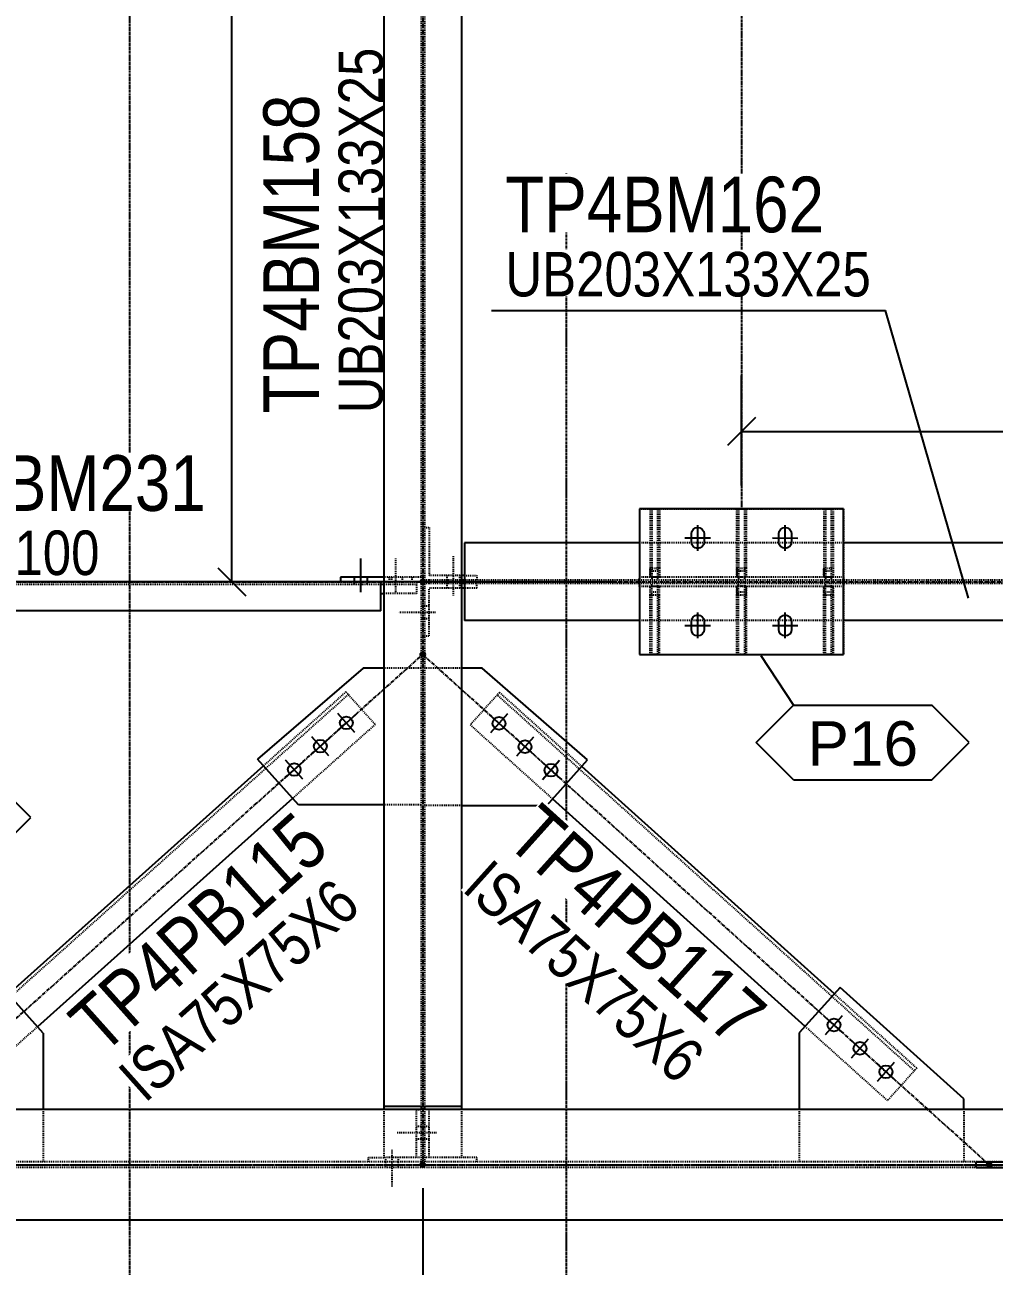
# Model space of a CAD drawing. Header units: millimetres. Extents: x 2102 to 21371, y 12217 to 26594.
# Drawn here: x 13452 to 15116, y 14147 to 16276 of the extents above; entities that cross this region are included whole.
import ezdxf

# ---------------------------------------------------------------- set-up
doc = ezdxf.new("R2010")
doc.units = ezdxf.units.MM
for name, pattern in [('CENTER', [12.7, 7.9375, -1.5875, 1.5875, -1.5875]), ('DXK_LINE_DOT2', [3.9198, 1.9599, -1.9599]), ('DXK_LINE_DOT3', [5.9187, 2.979, -0.9799, 0.9799, -0.9799]), ('DXK_LINE_DOT5', [7.8785, 2.979, -0.9799, 0.9799, -0.9799, 0.9799, -0.9799])]:
    doc.linetypes.add(name, pattern=pattern)
for name, color, linetype in [('1', 7, 'Continuous'), ('2', 7, 'Continuous'), ('4', 7, 'Continuous'), ('6', 7, 'Continuous'), ('7', 7, 'Continuous'), ('8', 7, 'Continuous')]:
    doc.layers.add(name, color=color, linetype=linetype)
doc.styles.add('Arial', font='arial.ttf', dxfattribs={"height": 0.2})
doc.styles.add('Arial Narrow', font='ARIALN.TTF', dxfattribs={"height": 0.2})

# ---------------------------------------------------------------- blocks, each defined once
blk = doc.blocks.new('GridLine-116860372-116905 - 114867')
at = {"layer": '2', "color": 7, "linetype": 'DXK_LINE_DOT5'}
blk.add_line((2535.4, 12570.8), (24512.1, 12570.8), dxfattribs=at)
blk = doc.blocks.new('GridLine-116860372-154898 - 114867')
at = {"layer": '2', "color": 7, "linetype": 'DXK_LINE_DOT5'}
blk.add_line((16763.1, 10927.9), (16763.1, 14695.8), dxfattribs=at)
blk = doc.blocks.new('Part-116860372-115070 - 114867')
at = {"layer": '4', "linetype": 'Continuous'}
for points in [[(16454.3, 13659.6, -1), (16454.3, 13669.6, -1)], [(15231.8, 12565.8, -1), (15231.8, 12575.8, -1)]]:
    blk.add_hatch(color=4, dxfattribs=at).paths.add_polyline_path(points)
at = {"layer": '1', "color": 6, "linetype": 'DXK_LINE_DOT2'}
for p, q in [((16294.8, 13578.9), (15393.6, 12772.6)), ((16289.8, 13584.5), (16112.8, 13426.1)), ((16289.8, 13584.5), (16352.3, 13514.6)), ((16352.3, 13514.6), (16175.3, 13356.3)), ((15388.6, 12778.2), (15565.6, 12936.6)), ((15628.1, 12866.7), (15451.1, 12708.3)), ((15451.1, 12708.3), (15388.6, 12778.2))]:
    blk.add_line(p, q, dxfattribs=at)
at = {"layer": '2', "color": 2, "linetype": 'Continuous'}
for p, q in [((16112.8, 13426.1), (15565.6, 12936.6)), ((16175.3, 13356.3), (15628.1, 12866.7))]:
    blk.add_line(p, q, dxfattribs=at)
at = {"layer": '4', "color": 4, "linetype": 'CENTER'}
blk.add_line((15231.8, 12570.8), (16454.3, 13664.6), dxfattribs=at)
at = {"layer": '4', "color": 4, "linetype": 'Continuous'}
for centre in [(16454.3, 13664.6), (15231.8, 12570.8)]:
    blk.add_circle(centre, 5, dxfattribs=at)
blk = doc.blocks.new('Part-116860372-114923 - 114867')
at = {"layer": '1', "color": 6, "linetype": 'DXK_LINE_DOT2'}
for p, q in [((19818.1, 12576.7), (9958.1, 12576.7)), ((19818.1, 12565), (9958.1, 12565))]:
    blk.add_line(p, q, dxfattribs=at)
at = {"layer": '2', "color": 2, "linetype": 'Continuous'}
for p, q in [((18219.3, 12689.6), (14994.3, 12689.6)), ((18219.3, 12452.1), (14994.3, 12452.1))]:
    blk.add_line(p, q, dxfattribs=at)
at = {"layer": '4', "color": 4, "linetype": 'CENTER'}
blk.add_line((9575.6, 12570.8), (20200.6, 12570.8), dxfattribs=at)
blk = doc.blocks.new('Part-116860372-116394 - 114867')
at = {"layer": '1', "color": 6, "linetype": 'DXK_LINE_DOT2'}
for p, q in [((16941.9, 13977.1), (16941.9, 13849.6)), ((16942, 13977.1), (16942, 13849.6)), ((16942, 13977.1), (16961.9, 13977.1)), ((16961.9, 13977.1), (16962, 13977.1)), ((16961.9, 13849.6), (16961.9, 13977.1)), ((16962, 13977.1), (16962, 13849.6)), ((16941.9, 13849.6), (16941.9, 13830.8)), ((16941.9, 13849.6), (16942, 13849.6)), ((16942, 13830.8), (16942, 13849.6)), ((16942, 13849.6), (16962, 13849.6)), ((16961.9, 13849.6), (16961.9, 13830.8)), ((16962, 13849.6), (16962, 13830.8)), ((16941.9, 13830.8), (16942, 13830.8)), ((16962, 13830.8), (16941.9, 13830.8))]:
    blk.add_line(p, q, dxfattribs=at)
at = {"layer": '2', "color": 2, "linetype": 'Continuous'}
for p, q in [((16942, 13977.1), (16941.9, 13977.1)), ((16941.9, 13977.1), (16941.9, 13977.1)), ((16941.9, 13977.1), (16942, 13977.1)), ((16942, 13977.1), (16942, 13977.1)), ((16942, 13977.1), (16962, 13977.1)), ((16962, 13977.1), (16962, 13977.1))]:
    blk.add_line(p, q, dxfattribs=at)
blk = doc.blocks.new('Part-116860372-115018 - 114867')
at = {"layer": '4', "linetype": 'Continuous'}
for points in [[(16454.3, 15315.8, -1), (16454.3, 15325.8, -1)], [(16454.3, 12565.8, -1), (16454.3, 12575.8, -1)]]:
    blk.add_hatch(color=4, dxfattribs=at).paths.add_polyline_path(points)
at = {"layer": '1', "color": 6, "linetype": 'DXK_LINE_DOT2'}
for p, q in [((16371.1, 15303.4), (16371.1, 15177.7)), ((16537.6, 15303.4), (16371.1, 15303.4)), ((16450.8, 15303.4), (16450.8, 15177.7)), ((16457.9, 15303.4), (16457.9, 15177.7)), ((16537.6, 15303.4), (16537.6, 15177.7)), ((16450.8, 15171.5), (16450.8, 12695.8)), ((16457.9, 15171.5), (16457.9, 12695.8)), ((16371.1, 12689.6), (16371.1, 12586.7)), ((16450.8, 12689.6), (16450.8, 12586.7)), ((16457.9, 12689.6), (16457.9, 12586.7)), ((16537.6, 12689.6), (16537.6, 12586.7)), ((16537.6, 12586.7), (16371.1, 12586.7))]:
    blk.add_line(p, q, dxfattribs=at)
at = {"layer": '2', "color": 2, "linetype": 'Continuous'}
for p, q in [((16371.1, 15177.7), (16371.1, 12689.6)), ((16537.6, 15171.5), (16371.1, 15171.5)), ((16450.8, 15177.7), (16450.8, 15171.5)), ((16457.9, 15177.7), (16457.9, 15171.5)), ((16537.6, 15177.7), (16537.6, 12689.6)), ((16537.6, 12695.8), (16371.1, 12695.8)), ((16450.8, 12695.8), (16450.8, 12689.6)), ((16457.9, 12695.8), (16457.9, 12689.6))]:
    blk.add_line(p, q, dxfattribs=at)
at = {"layer": '4', "color": 4, "linetype": 'CENTER'}
blk.add_line((16454.3, 15320.8), (16454.3, 12570.8), dxfattribs=at)
at = {"layer": '4', "color": 4, "linetype": 'Continuous'}
for centre in [(16454.3, 15320.8), (16454.3, 12570.8)]:
    blk.add_circle(centre, 5, dxfattribs=at)
blk = doc.blocks.new('Part-116860372-115020 - 114867')
at = {"layer": '4', "linetype": 'Continuous'}
for points in [[(16454.3, 13815.8, -1), (16454.3, 13825.8, -1)], [(17825.6, 13815.8, -1), (17825.6, 13825.8, -1)]]:
    blk.add_hatch(color=4, dxfattribs=at).paths.add_polyline_path(points)
at = {"layer": '1', "color": 6, "linetype": 'DXK_LINE_DOT2'}
for p, q in [((17356.8, 13904.1), (16919.3, 13904.1)), ((16467.9, 13824.4), (16467.9, 13817.3)), ((16537.6, 13824.4), (16467.9, 13824.4)), ((16537.6, 13817.3), (16467.9, 13817.3)), ((17736.1, 13824.4), (16543.8, 13824.4)), ((17736.1, 13817.3), (16543.8, 13817.3)), ((17812, 13824.4), (17742.3, 13824.4)), ((17812, 13817.3), (17742.3, 13817.3)), ((17812, 13824.4), (17812, 13817.3)), ((17356.8, 13737.6), (16919.3, 13737.6))]:
    blk.add_line(p, q, dxfattribs=at)
at = {"layer": '2', "color": 2, "linetype": 'Continuous'}
for p, q in [((16543.8, 13904.1), (16543.8, 13737.6)), ((16919.3, 13904.1), (16543.8, 13904.1)), ((17736.1, 13904.1), (17356.8, 13904.1)), ((17736.1, 13904.1), (17736.1, 13737.6)), ((16543.8, 13824.4), (16537.6, 13824.4)), ((16543.8, 13817.3), (16537.6, 13817.3)), ((17742.3, 13824.4), (17736.1, 13824.4)), ((17742.3, 13817.3), (17736.1, 13817.3)), ((16919.3, 13737.6), (16543.8, 13737.6)), ((17736.1, 13737.6), (17356.8, 13737.6))]:
    blk.add_line(p, q, dxfattribs=at)
at = {"layer": '4', "color": 4, "linetype": 'CENTER'}
blk.add_line((16454.3, 13820.8), (17825.6, 13820.8), dxfattribs=at)
at = {"layer": '4', "color": 4, "linetype": 'Continuous'}
for centre in [(16454.3, 13820.8), (17825.6, 13820.8)]:
    blk.add_circle(centre, 5, dxfattribs=at)
blk = doc.blocks.new('Part-116860372-115023 - 114867')
at = {"layer": '4', "linetype": 'Continuous'}
for points in [[(15075.6, 13815.8, -1), (15075.6, 13825.8, -1)], [(16454.3, 13815.8, -1), (16454.3, 13825.8, -1)]]:
    blk.add_hatch(color=4, dxfattribs=at).paths.add_polyline_path(points)
at = {"layer": '1', "color": 6, "linetype": 'DXK_LINE_DOT2'}
for p, q in [((15165.1, 13820.8), (15089.1, 13820.8)), ((15089.1, 13820.8), (15089.1, 13758.3)), ((15158.8, 13814.6), (15089.1, 13814.6)), ((16364.8, 13814.6), (15165.1, 13814.6)), ((16364.8, 13820.8), (16440.8, 13820.8)), ((16440.8, 13814.6), (16371.1, 13814.6)), ((16440.8, 13820.8), (16440.8, 13795.8)), ((16440.8, 13795.8), (16371.1, 13795.8)), ((15158.8, 13758.3), (15089.1, 13758.3))]:
    blk.add_line(p, q, dxfattribs=at)
at = {"layer": '2', "color": 2, "linetype": 'Continuous'}
for p, q in [((15165.1, 13814.6), (15158.8, 13814.6)), ((16364.8, 13820.8), (15165.1, 13820.8)), ((15165.1, 13820.8), (15165.1, 13758.3)), ((16364.8, 13758.3), (16364.8, 13820.8)), ((16371.1, 13814.6), (16364.8, 13814.6)), ((16364.8, 13795.8), (16371.1, 13795.8)), ((16364.8, 13758.3), (15158.8, 13758.3))]:
    blk.add_line(p, q, dxfattribs=at)
at = {"layer": '4', "color": 4, "linetype": 'CENTER'}
for p, q in [((15075.6, 13820.8), (15089.1, 13820.8)), ((15165.1, 13820.8), (16364.8, 13820.8)), ((16440.8, 13820.8), (16454.3, 13820.8))]:
    blk.add_line(p, q, dxfattribs=at)
at = {"layer": '4', "color": 4, "linetype": 'Continuous'}
for centre in [(15075.6, 13820.8), (16454.3, 13820.8)]:
    blk.add_circle(centre, 5, dxfattribs=at)
blk = doc.blocks.new('Part-116860372-116139 - 114867')
at = {"layer": '1', "color": 6, "linetype": 'DXK_LINE_DOT2'}
for p, q in [((17262.1, 12689.6), (17262.1, 12576.7)), ((17614.9, 12689.6), (17614.9, 12576.7))]:
    blk.add_line(p, q, dxfattribs=at)
at = {"layer": '2', "color": 2, "linetype": 'Continuous'}
for p, q in [((17349.9, 12950.8), (17262.1, 12853.3)), ((17614.9, 12712.2), (17349.9, 12950.8)), ((17262.1, 12853.3), (17262.1, 12689.6)), ((17614.9, 12689.6), (17614.9, 12712.2))]:
    blk.add_line(p, q, dxfattribs=at)
blk = doc.blocks.new('Part-116860372-115071 - 114867')
at = {"layer": '4', "linetype": 'Continuous'}
for points in [[(16454.3, 13659.6, -1), (16454.3, 13669.6, -1)], [(17669.3, 12565.8, -1), (17669.3, 12575.8, -1)]]:
    blk.add_hatch(color=4, dxfattribs=at).paths.add_polyline_path(points)
at = {"layer": '1', "color": 6, "linetype": 'DXK_LINE_DOT2'}
for p, q in [((16619, 13583.6), (16556.3, 13513.9)), ((17508.9, 12772.4), (16614, 13578)), ((16619, 13583.6), (16795.6, 13424.7)), ((16732.8, 13355), (16556.3, 13513.9)), ((17513.9, 12778), (17337.4, 12936.9)), ((17451.2, 12708.3), (17274.7, 12867.2)), ((17513.9, 12778), (17451.2, 12708.3))]:
    blk.add_line(p, q, dxfattribs=at)
at = {"layer": '2', "color": 2, "linetype": 'Continuous'}
for p, q in [((17337.4, 12936.9), (16795.6, 13424.7)), ((17274.7, 12867.2), (16732.8, 13355))]:
    blk.add_line(p, q, dxfattribs=at)
at = {"layer": '4', "color": 4, "linetype": 'CENTER'}
blk.add_line((16454.3, 13664.6), (17669.3, 12570.8), dxfattribs=at)
at = {"layer": '4', "color": 4, "linetype": 'Continuous'}
for centre in [(16454.3, 13664.6), (17669.3, 12570.8)]:
    blk.add_circle(centre, 5, dxfattribs=at)
blk = doc.blocks.new('Part-116860372-115297 - 114867')
at = {"layer": '1', "color": 6, "linetype": 'DXK_LINE_DOT2'}
for p, q in [((16457.9, 13936.9), (16467.9, 13936.9)), ((16467.9, 13936.9), (16467.9, 13834.4)), ((16467.9, 13824.4), (16457.9, 13824.4)), ((16537.6, 13834.4), (16467.9, 13834.4)), ((16543.8, 13824.4), (16537.6, 13824.4)), ((16543.8, 13834.4), (16570.4, 13834.4)), ((16570.4, 13834.4), (16570.4, 13824.4))]:
    blk.add_line(p, q, dxfattribs=at)
at = {"layer": '2', "color": 2, "linetype": 'Continuous'}
blk.add_line((16543.8, 13834.4), (16537.6, 13834.4), dxfattribs=at)
blk = doc.blocks.new('Bolt-116860372-115301 - 114867')
at = {"layer": '1', "color": 1, "linetype": 'DXK_LINE_DOT2'}
for p, q in [((16457.9, 13768.5), (16450.8, 13768.5)), ((16467.9, 13768.5), (16457.9, 13768.5)), ((16481.8, 13754.8), (16403.1, 13754.8)), ((16457.9, 13741), (16450.8, 13741)), ((16467.9, 13741), (16457.9, 13741))]:
    blk.add_line(p, q, dxfattribs=at)
blk = doc.blocks.new('Part-116860372-115231 - 114867')
at = {"layer": '1', "color": 6, "linetype": 'DXK_LINE_DOT2'}
for p, q in [((16467.9, 12689.2), (16457.9, 12689.2)), ((16467.9, 12586.7), (16467.9, 12689.2)), ((16457.9, 12586.7), (16457.9, 12576.7)), ((16570.4, 12586.7), (16537.6, 12586.7)), ((16570.4, 12576.7), (16570.4, 12586.7))]:
    blk.add_line(p, q, dxfattribs=at)
blk = doc.blocks.new('Part-116860372-115230 - 114867')
at = {"layer": '1', "color": 6, "linetype": 'DXK_LINE_DOT2'}
for p, q in [((16440.8, 12586.7), (16440.8, 12689.2)), ((16440.8, 12689.2), (16450.8, 12689.2)), ((16338.3, 12576.7), (16338.3, 12586.7)), ((16338.3, 12586.7), (16371.1, 12586.7)), ((16450.8, 12586.7), (16450.8, 12576.7))]:
    blk.add_line(p, q, dxfattribs=at)
blk = doc.blocks.new('Bolt-116860372-115232 - 114867')
at = {"layer": '1', "color": 1, "linetype": 'DXK_LINE_DOT2'}
for p, q in [((16450.8, 12653), (16440.8, 12653)), ((16457.9, 12653), (16450.8, 12653)), ((16467.9, 12653), (16457.9, 12653)), ((16484.1, 12639.2), (16399.1, 12639.2)), ((16450.8, 12625.5), (16440.8, 12625.5)), ((16457.9, 12625.5), (16450.8, 12625.5)), ((16467.9, 12625.5), (16457.9, 12625.5))]:
    blk.add_line(p, q, dxfattribs=at)
blk = doc.blocks.new('Part-116860372-150037 - 114867')
at = {"layer": '1', "color": 6, "linetype": 'DXK_LINE_DOT2'}
for p, q in [((17318.2, 13664.6), (17318.2, 13817.3)), ((17330.7, 13817.3), (17330.7, 13664.6)), ((17330.7, 13798.5), (17318.2, 13798.5)), ((17318.2, 13664.6), (17330.7, 13664.6))]:
    blk.add_line(p, q, dxfattribs=at)
blk = doc.blocks.new('Bolt-116860372-115285 - 114867')
at = {"layer": '1', "color": 1, "linetype": 'DXK_LINE_DOT2'}
for p, q in [((16388.3, 12603), (16388.3, 12524.2)), ((16374.5, 12586.7), (16374.5, 12576.7)), ((16374.5, 12576.7), (16374.5, 12565)), ((16402, 12586.7), (16402, 12576.7)), ((16402, 12576.7), (16402, 12565))]:
    blk.add_line(p, q, dxfattribs=at)
blk = doc.blocks.new('Part-116860372-115298 - 114867')
at = {"layer": '1', "color": 6, "linetype": 'DXK_LINE_DOT2'}
for p, q in [((16467.9, 13817.3), (16457.9, 13817.3)), ((16543.8, 13817.3), (16537.6, 13817.3)), ((16570.4, 13807.3), (16570.4, 13817.3)), ((16467.9, 13704.8), (16467.9, 13807.3)), ((16537.6, 13807.3), (16467.9, 13807.3)), ((16570.4, 13807.3), (16543.8, 13807.3)), ((16457.9, 13704.8), (16467.9, 13704.8))]:
    blk.add_line(p, q, dxfattribs=at)
at = {"layer": '2', "color": 2, "linetype": 'Continuous'}
blk.add_line((16543.8, 13807.3), (16537.6, 13807.3), dxfattribs=at)
blk = doc.blocks.new('Bolt-116860372-115299 - 114867')
at = {"layer": '1', "color": 1, "linetype": 'DXK_LINE_DOT2'}
for p, q in [((16520.4, 13791), (16520.4, 13876)), ((16506.6, 13824.4), (16506.6, 13834.4)), ((16506.6, 13817.3), (16506.6, 13824.4)), ((16506.6, 13807.3), (16506.6, 13817.3)), ((16534.1, 13824.4), (16534.1, 13834.4)), ((16534.1, 13817.3), (16534.1, 13824.4)), ((16534.1, 13807.3), (16534.1, 13817.3))]:
    blk.add_line(p, q, dxfattribs=at)
blk = doc.blocks.new('Part-116860372-116393 - 114867')
at = {"layer": '2', "color": 2, "linetype": 'Continuous'}
for p, q in [((16919.3, 13977.1), (16919.3, 13664.6)), ((17356.8, 13977), (16919.3, 13977.1)), ((17356.8, 13664.5), (17356.8, 13977)), ((16919.3, 13664.6), (17356.8, 13664.5))]:
    blk.add_line(p, q, dxfattribs=at)
blk = doc.blocks.new('Part-116860372-116391 - 114867')
at = {"layer": '1', "color": 6, "linetype": 'DXK_LINE_DOT2'}
for p, q in [((16919.4, 13810.8), (16919.4, 13830.8)), ((16919.4, 13810.8), (16919.4, 13830.8)), ((16919.4, 13830.8), (16919.4, 13830.8)), ((17356.8, 13830.8), (16919.4, 13830.8)), ((17356.9, 13810.8), (17356.9, 13830.8)), ((16919.4, 13810.8), (16919.4, 13810.8)), ((17356.8, 13810.8), (16919.4, 13810.8))]:
    blk.add_line(p, q, dxfattribs=at)
at = {"layer": '2', "color": 2, "linetype": 'Continuous'}
for p, q in [((17356.8, 13830.8), (17356.9, 13830.8)), ((17356.9, 13830.8), (17356.9, 13810.8)), ((17356.9, 13810.8), (17356.8, 13810.8))]:
    blk.add_line(p, q, dxfattribs=at)
blk = doc.blocks.new('Part-116860372-116399 - 114867')
at = {"layer": '1', "color": 6, "linetype": 'DXK_LINE_DOT2'}
for p, q in [((16962, 13810.8), (16941.9, 13810.8)), ((16941.9, 13792.1), (16941.9, 13810.8)), ((16941.9, 13792.1), (16942, 13792.1)), ((16941.9, 13664.6), (16941.9, 13792.1)), ((16942, 13792.1), (16942, 13810.8)), ((16962, 13792.1), (16942, 13792.1)), ((16942, 13664.6), (16942, 13792.1)), ((16961.9, 13792.1), (16961.9, 13810.8)), ((16961.9, 13810.8), (16962, 13810.8)), ((16961.9, 13664.5), (16961.9, 13792.1)), ((16962, 13792.1), (16962, 13810.8)), ((16962, 13664.6), (16962, 13792.1)), ((16942, 13664.5), (16961.9, 13664.5)), ((16961.9, 13664.5), (16962, 13664.5))]:
    blk.add_line(p, q, dxfattribs=at)
at = {"layer": '2', "color": 2, "linetype": 'Continuous'}
for p, q in [((16941.9, 13664.5), (16941.9, 13664.6)), ((16941.9, 13664.5), (16942, 13664.5)), ((16941.9, 13664.5), (16942, 13664.5)), ((16942, 13664.5), (16942, 13664.6)), ((16962, 13664.5), (16942, 13664.5)), ((16962, 13664.5), (16962, 13664.6))]:
    blk.add_line(p, q, dxfattribs=at)
blk = doc.blocks.new('Part-116860372-150038 - 114867')
at = {"layer": '1', "color": 6, "linetype": 'DXK_LINE_DOT2'}
for p, q in [((17318.2, 13977.1), (17318.2, 13824.4)), ((17318.2, 13977.1), (17330.7, 13977.1)), ((17330.7, 13977.1), (17330.7, 13824.4)), ((17330.7, 13843.1), (17318.2, 13843.1))]:
    blk.add_line(p, q, dxfattribs=at)
blk = doc.blocks.new('Part-116860372-150036 - 114867')
at = {"layer": '1', "color": 6, "linetype": 'DXK_LINE_DOT2'}
for p, q in [((17131.8, 13977.1), (17131.8, 13824.4)), ((17144.3, 13977.1), (17144.3, 13824.4)), ((17144.3, 13843.1), (17131.8, 13843.1))]:
    blk.add_line(p, q, dxfattribs=at)
at = {"layer": '2', "color": 2, "linetype": 'Continuous'}
for p, q in [((17131.8, 13977.1), (17131.8, 13977.1)), ((17144.3, 13977.1), (17131.8, 13977.1)), ((17144.3, 13977.1), (17144.3, 13977.1))]:
    blk.add_line(p, q, dxfattribs=at)
blk = doc.blocks.new('Part-116860372-115657 - 114867')
at = {"layer": '1', "color": 6, "linetype": 'DXK_LINE_DOT2'}
for p, q in [((16450.8, 13830.8), (16371.1, 13830.8)), ((16388.3, 13820.8), (16388.3, 13830.8)), ((16432, 13820.8), (16432, 13830.8))]:
    blk.add_line(p, q, dxfattribs=at)
at = {"layer": '2', "color": 2, "linetype": 'Continuous'}
for p, q in [((16371.1, 13830.8), (16278.3, 13830.8)), ((16278.3, 13830.8), (16278.3, 13820.8)), ((16371.1, 13820.8), (16364.8, 13820.8))]:
    blk.add_line(p, q, dxfattribs=at)
blk = doc.blocks.new('Bolt-116860372-115658 - 114867')
at = {"layer": '1', "color": 1, "linetype": 'DXK_LINE_DOT2'}
for p, q in [((16397, 13798.3), (16397, 13870.8)), ((16383.3, 13820.8), (16383.3, 13830.8)), ((16383.3, 13814.6), (16383.3, 13820.8)), ((16410.8, 13820.8), (16410.8, 13830.8)), ((16410.8, 13814.6), (16410.8, 13820.8))]:
    blk.add_line(p, q, dxfattribs=at)
at = {"layer": '2', "color": 1, "linetype": 'Continuous'}
for p, q in [((16322, 13798.3), (16322, 13870.8)), ((16308.3, 13820.8), (16308.3, 13830.8)), ((16308.3, 13814.6), (16308.3, 13820.8)), ((16335.8, 13820.8), (16335.8, 13830.8)), ((16335.8, 13814.6), (16335.8, 13820.8))]:
    blk.add_line(p, q, dxfattribs=at)
blk = doc.blocks.new('Part-116860372-116398 - 114867')
at = {"layer": '1', "color": 6, "linetype": 'DXK_LINE_DOT2'}
for p, q in [((17334.5, 13810.8), (17314.4, 13810.8)), ((17314.4, 13810.8), (17314.4, 13792.1)), ((17314.5, 13792.1), (17314.4, 13792.1)), ((17314.4, 13792.1), (17314.4, 13664.5)), ((17314.5, 13792.1), (17314.5, 13810.8)), ((17334.5, 13792.1), (17314.5, 13792.1)), ((17314.5, 13664.5), (17314.5, 13792.1)), ((17334.4, 13792.1), (17334.4, 13810.8)), ((17334.4, 13810.8), (17334.5, 13810.8)), ((17334.4, 13664.5), (17334.4, 13792.1)), ((17334.5, 13810.8), (17334.5, 13792.1)), ((17334.5, 13792.1), (17334.5, 13664.5)), ((17314.5, 13664.5), (17334.4, 13664.5)), ((17334.4, 13664.5), (17334.5, 13664.5))]:
    blk.add_line(p, q, dxfattribs=at)
at = {"layer": '2', "color": 2, "linetype": 'Continuous'}
for p in [(17314.4, 13664.5), (17314.4, 13664.5), (17334.5, 13664.5)]:
    blk.add_line(p, (17314.5, 13664.5), dxfattribs=at)
blk = doc.blocks.new('Part-116860372-116396 - 114867')
at = {"layer": '1', "color": 6, "linetype": 'DXK_LINE_DOT2'}
for p, q in [((17128.1, 13977.1), (17128.2, 13977.1)), ((17128.1, 13977.1), (17128.1, 13849.5)), ((17128.1, 13977.1), (17128.2, 13977.1)), ((17128.2, 13849.5), (17128.2, 13977.1)), ((17128.2, 13977.1), (17148.2, 13977.1)), ((17148.1, 13977.1), (17148.2, 13977.1)), ((17148.1, 13849.5), (17148.1, 13977.1)), ((17148.2, 13977.1), (17148.2, 13849.5)), ((17128.1, 13830.8), (17128.2, 13849.5)), ((17128.1, 13849.5), (17128.1, 13830.8)), ((17128.1, 13849.5), (17128.2, 13849.5)), ((17128.2, 13849.5), (17148.2, 13849.5)), ((17148.2, 13849.5), (17148.1, 13830.8)), ((17148.1, 13849.5), (17148.1, 13830.8)), ((17128.1, 13830.8), (17128.1, 13830.8)), ((17148.1, 13830.8), (17128.1, 13830.8))]:
    blk.add_line(p, q, dxfattribs=at)
blk = doc.blocks.new('Part-116860372-116392 - 114867')
at = {"layer": '1', "color": 6, "linetype": 'DXK_LINE_DOT2'}
for p, q in [((17314.4, 13977), (17314.4, 13849.6)), ((17314.5, 13977.1), (17334.4, 13977.1)), ((17314.5, 13977), (17314.5, 13849.6)), ((17334.4, 13977.1), (17334.5, 13977.1)), ((17334.4, 13849.6), (17334.4, 13977.1)), ((17334.5, 13977), (17334.5, 13849.6)), ((17314.4, 13849.6), (17314.4, 13830.8)), ((17314.4, 13849.6), (17314.5, 13849.6)), ((17314.5, 13830.8), (17314.5, 13849.6)), ((17314.5, 13849.6), (17334.5, 13849.6)), ((17334.4, 13849.6), (17334.4, 13830.8)), ((17334.5, 13849.6), (17334.5, 13830.8)), ((17314.4, 13830.8), (17314.5, 13830.8)), ((17334.5, 13830.8), (17314.4, 13830.8))]:
    blk.add_line(p, q, dxfattribs=at)
at = {"layer": '2', "color": 2, "linetype": 'Continuous'}
for p, q in [((17314.5, 13977.1), (17314.4, 13977.1)), ((17314.4, 13977.1), (17314.4, 13977)), ((17314.4, 13977.1), (17314.5, 13977.1)), ((17314.5, 13977.1), (17314.5, 13977)), ((17314.5, 13977.1), (17334.5, 13977.1)), ((17334.5, 13977.1), (17334.5, 13977))]:
    blk.add_line(p, q, dxfattribs=at)
blk = doc.blocks.new('Part-116860372-116136 - 114867')
at = {"layer": '1', "color": 6, "linetype": 'DXK_LINE_DOT2'}
for p, q in [((15286.6, 12689.6), (15286.6, 12576.7)), ((15640.6, 12689.6), (15640.6, 12576.7))]:
    blk.add_line(p, q, dxfattribs=at)
at = {"layer": '2', "color": 2, "linetype": 'Continuous'}
for p, q in [((15553.1, 12950.5), (15286.6, 12712.2)), ((15640.6, 12852.7), (15553.1, 12950.5)), ((15640.6, 12852.7), (15640.6, 12689.6)), ((15286.6, 12712.2), (15286.6, 12689.6))]:
    blk.add_line(p, q, dxfattribs=at)
blk = doc.blocks.new('Bolt-116860372-116140 - 114867')
at = {"layer": '2', "color": 1, "linetype": 'Continuous'}
for p, q in [((17316, 12888.9), (17356.9, 12852.1)), ((17318.1, 12850), (17354.9, 12890.9)), ((17371.8, 12838.7), (17412.6, 12801.9)), ((17373.8, 12799.9), (17410.6, 12840.7)), ((17427.5, 12788.5), (17468.4, 12751.7)), ((17429.5, 12749.7), (17466.3, 12790.6))]:
    blk.add_line(p, q, dxfattribs=at)
for centre in [(17336.5, 12870.5), (17392.2, 12820.3), (17447.9, 12770.1)]:
    blk.add_circle(centre, 13.8, dxfattribs=at)
blk = doc.blocks.new('Part-116860372-116148 - 114867')
at = {"layer": '1', "color": 6, "linetype": 'DXK_LINE_DOT2'}
for p, q in [((16537.6, 13635.1), (16457.9, 13635.1)), ((16537.6, 13341.1), (16457.9, 13341.1))]:
    blk.add_line(p, q, dxfattribs=at)
at = {"layer": '2', "color": 2, "linetype": 'Continuous'}
for p, q in [((16581.6, 13635.1), (16537.6, 13635.1)), ((16808.1, 13438.6), (16581.6, 13635.1)), ((16720.3, 13341.1), (16808.1, 13438.6)), ((16537.6, 13341.1), (16720.3, 13341.1))]:
    blk.add_line(p, q, dxfattribs=at)
blk = doc.blocks.new('Bolt-116860372-116149 - 114867')
at = {"layer": '2', "color": 1, "linetype": 'Continuous'}
for p, q in [((16638.5, 13498.7), (16597.7, 13535.5)), ((16636.5, 13537.6), (16599.7, 13496.7)), ((16694.3, 13448.6), (16653.4, 13485.4)), ((16692.3, 13487.4), (16655.5, 13446.5)), ((16750, 13398.4), (16709.2, 13435.2)), ((16748, 13437.2), (16711.2, 13396.3))]:
    blk.add_line(p, q, dxfattribs=at)
for centre in [(16618.1, 13517.1), (16673.9, 13467), (16729.6, 13416.8)]:
    blk.add_circle(centre, 13.8, dxfattribs=at)
blk = doc.blocks.new('Part-116860372-116151 - 114867')
at = {"layer": '1', "color": 6, "linetype": 'DXK_LINE_DOT2'}
for p, q in [((16450.8, 13635.3), (16371.1, 13635.3)), ((16450.8, 13342.3), (16371.1, 13342.3))]:
    blk.add_line(p, q, dxfattribs=at)
at = {"layer": '2', "color": 2, "linetype": 'Continuous'}
for p, q in [((16327, 13635.3), (16100.3, 13440.1)), ((16371.1, 13635.3), (16327, 13635.3)), ((16187.8, 13342.3), (16100.3, 13440.1)), ((16371.1, 13342.3), (16187.8, 13342.3))]:
    blk.add_line(p, q, dxfattribs=at)
blk = doc.blocks.new('Bolt-116860372-116152 - 114867')
at = {"layer": '2', "color": 1, "linetype": 'Continuous'}
for p, q in [((16270.1, 13499.7), (16311, 13536.4)), ((16308.9, 13497.6), (16272.2, 13538.6)), ((16214.2, 13449.7), (16255.1, 13486.4)), ((16253, 13447.6), (16216.3, 13488.5)), ((16158.3, 13399.7), (16199.3, 13436.4)), ((16197.1, 13397.5), (16160.4, 13438.5))]:
    blk.add_line(p, q, dxfattribs=at)
for centre in [(16290.5, 13518.1), (16234.7, 13468.1), (16178.8, 13418)]:
    blk.add_circle(centre, 13.7, dxfattribs=at)
blk = doc.blocks.new('Part-116860372-116397 - 114867')
at = {"layer": '1', "color": 6, "linetype": 'DXK_LINE_DOT2'}
for p, q in [((16919.3, 13977.1), (16919.3, 13664.6)), ((16919.3, 13977.1), (17356.8, 13977)), ((17356.8, 13977), (17356.8, 13664.5)), ((16919.3, 13664.6), (17356.8, 13664.5))]:
    blk.add_line(p, q, dxfattribs=at)
blk = doc.blocks.new('Part-116860372-150040 - 114867')
at = {"layer": '1', "color": 6, "linetype": 'DXK_LINE_DOT2'}
for p, q in [((16945.7, 13977.1), (16945.7, 13824.4)), ((16945.7, 13977.1), (16958.2, 13977.1)), ((16958.2, 13977.1), (16958.2, 13824.4)), ((16958.2, 13843.2), (16945.7, 13843.2))]:
    blk.add_line(p, q, dxfattribs=at)
blk = doc.blocks.new('Bolt-116860372-116395 - 114867')
at = {"layer": '2', "color": 1, "linetype": 'Continuous'}
for p, q in [((17030.6, 13923.3), (17031.6, 13928.6)), ((17030.6, 13905.8), (17030.6, 13923.3)), ((17031.6, 13928.6), (17034.6, 13933)), ((17034.6, 13933), (17039.1, 13936)), ((17039.1, 13936), (17044.3, 13937.1)), ((17044.3, 13887.1), (17044.3, 13942.1)), ((17044.3, 13937.1), (17044.3, 13937.1)), ((17044.3, 13937.1), (17049.6, 13936)), ((17049.6, 13936), (17054.1, 13933)), ((17054.1, 13933), (17057, 13928.6)), ((17057, 13928.6), (17058.1, 13923.3)), ((17058.1, 13923.3), (17058.1, 13905.8)), ((17218.1, 13923.3), (17219.1, 13928.6)), ((17218.1, 13905.8), (17218.1, 13923.3)), ((17219.1, 13928.6), (17222.1, 13933)), ((17222.1, 13933), (17226.6, 13936)), ((17226.6, 13936), (17231.8, 13937.1)), ((17231.8, 13887.1), (17231.8, 13942.1)), ((17231.8, 13937.1), (17231.8, 13937.1)), ((17231.8, 13937.1), (17237.1, 13936)), ((17237.1, 13936), (17241.6, 13933)), ((17241.6, 13933), (17244.5, 13928.6)), ((17244.5, 13928.6), (17245.6, 13923.3)), ((17245.6, 13923.3), (17245.6, 13905.8)), ((17016.8, 13914.6), (17071.8, 13914.6)), ((17031.6, 13900.6), (17030.6, 13905.8)), ((17034.6, 13896.1), (17031.6, 13900.6)), ((17039.1, 13893.1), (17034.6, 13896.1)), ((17044.3, 13892.1), (17039.1, 13893.1)), ((17049.6, 13893.1), (17044.3, 13892.1)), ((17054.1, 13896.1), (17049.6, 13893.1)), ((17057, 13900.6), (17054.1, 13896.1)), ((17058.1, 13905.8), (17057, 13900.6)), ((17204.3, 13914.6), (17259.3, 13914.5)), ((17219.1, 13900.5), (17218.1, 13905.8)), ((17222.1, 13896.1), (17219.1, 13900.5)), ((17226.6, 13893.1), (17222.1, 13896.1)), ((17231.8, 13892.1), (17226.6, 13893.1)), ((17237.1, 13893.1), (17231.8, 13892.1)), ((17241.6, 13896.1), (17237.1, 13893.1)), ((17244.5, 13900.5), (17241.6, 13896.1)), ((17245.6, 13905.8), (17244.5, 13900.5)), ((17044.3, 13892.1), (17044.3, 13892.1)), ((17231.8, 13892.1), (17231.8, 13892.1)), ((17030.6, 13735.8), (17031.6, 13741.1)), ((17030.6, 13718.3), (17030.6, 13735.8)), ((17031.6, 13741.1), (17034.6, 13745.5)), ((17034.6, 13745.5), (17039.1, 13748.5)), ((17039.1, 13748.5), (17044.3, 13749.6)), ((17044.3, 13699.6), (17044.3, 13754.6)), ((17044.3, 13749.6), (17044.3, 13749.6)), ((17044.3, 13749.6), (17049.6, 13748.5)), ((17049.6, 13748.5), (17054, 13745.5)), ((17054, 13745.5), (17057, 13741.1)), ((17057, 13741.1), (17058.1, 13735.8)), ((17058.1, 13735.8), (17058.1, 13718.3)), ((17218.1, 13735.8), (17219.1, 13741.1)), ((17218.1, 13718.3), (17218.1, 13735.8)), ((17219.1, 13741.1), (17222.1, 13745.5)), ((17222.1, 13745.5), (17226.6, 13748.5)), ((17226.6, 13748.5), (17231.8, 13749.6)), ((17231.8, 13699.6), (17231.8, 13754.6)), ((17231.8, 13749.6), (17231.8, 13749.6)), ((17231.8, 13749.6), (17237.1, 13748.5)), ((17237.1, 13748.5), (17241.5, 13745.5)), ((17241.5, 13745.5), (17244.5, 13741.1)), ((17244.5, 13741.1), (17245.6, 13735.8)), ((17245.6, 13735.8), (17245.6, 13718.3)), ((17016.8, 13727.1), (17071.8, 13727.1)), ((17031.6, 13713.1), (17030.6, 13718.3)), ((17034.6, 13708.6), (17031.6, 13713.1)), ((17039.1, 13705.6), (17034.6, 13708.6)), ((17054, 13708.6), (17049.6, 13705.6)), ((17057, 13713.1), (17054, 13708.6)), ((17058.1, 13718.3), (17057, 13713.1)), ((17204.3, 13727.1), (17259.3, 13727)), ((17219.1, 13713), (17218.1, 13718.3)), ((17222.1, 13708.6), (17219.1, 13713)), ((17226.6, 13705.6), (17222.1, 13708.6)), ((17241.5, 13708.6), (17237.1, 13705.6)), ((17244.5, 13713), (17241.5, 13708.6)), ((17245.6, 13718.3), (17244.5, 13713)), ((17044.3, 13704.6), (17039.1, 13705.6)), ((17049.6, 13705.6), (17044.3, 13704.6)), ((17044.3, 13704.6), (17044.3, 13704.6)), ((17231.8, 13704.6), (17226.6, 13705.6)), ((17237.1, 13705.6), (17231.8, 13704.6)), ((17231.8, 13704.6), (17231.8, 13704.6))]:
    blk.add_line(p, q, dxfattribs=at)
blk = doc.blocks.new('Part-116860372-116400 - 114867')
at = {"layer": '1', "color": 6, "linetype": 'DXK_LINE_DOT2'}
for p, q in [((17148.1, 13810.9), (17128.1, 13810.9)), ((17128.2, 13792.1), (17128.1, 13810.9)), ((17128.1, 13810.9), (17128.1, 13792.1)), ((17128.2, 13792.1), (17128.1, 13792.1)), ((17128.1, 13792.1), (17128.1, 13664.6)), ((17148.2, 13792.1), (17128.2, 13792.1)), ((17128.2, 13664.6), (17128.2, 13792.1)), ((17148.1, 13810.9), (17148.2, 13792.1)), ((17148.1, 13792.1), (17148.1, 13810.9)), ((17148.1, 13810.9), (17148.1, 13810.9)), ((17148.1, 13664.6), (17148.1, 13792.1)), ((17148.2, 13792.1), (17148.2, 13664.6)), ((17128.2, 13664.6), (17128.1, 13664.6)), ((17128.1, 13664.6), (17128.2, 13664.6)), ((17148.2, 13664.6), (17128.2, 13664.6)), ((17148.1, 13664.6), (17148.2, 13664.6))]:
    blk.add_line(p, q, dxfattribs=at)
blk = doc.blocks.new('Part-116860372-116419 - 114867')
at = {"layer": '1', "color": 6, "linetype": 'DXK_LINE_DOT2'}
for p, q in [((17131.8, 13664.6), (17131.8, 13817.3)), ((17144.3, 13817.3), (17144.3, 13664.6)), ((17144.3, 13798.5), (17131.8, 13798.5)), ((17131.8, 13664.6), (17144.3, 13664.6))]:
    blk.add_line(p, q, dxfattribs=at)
blk = doc.blocks.new('Part-116860372-116881 - 114867')
at = {"layer": '2', "color": 2, "linetype": 'Continuous'}
for p, q in [((17640.6, 12577.1), (18149.3, 12577.1)), ((17640.6, 12577.1), (17640.6, 12564.6)), ((17640.6, 12564.6), (18149.3, 12564.6)), ((17838.5, 12564.6), (17838.5, 12577.1)), ((18149.3, 12577.1), (18149.3, 12564.6))]:
    blk.add_line(p, q, dxfattribs=at)
blk = doc.blocks.new('Part-116860372-150039 - 114867')
at = {"layer": '1', "color": 6, "linetype": 'DXK_LINE_DOT2'}
for p, q in [((16945.7, 13664.6), (16945.7, 13817.3)), ((16958.2, 13817.3), (16958.2, 13664.6)), ((16958.2, 13798.5), (16945.7, 13798.5)), ((16945.7, 13664.6), (16958.2, 13664.6))]:
    blk.add_line(p, q, dxfattribs=at)
blk = doc.blocks.new('Line-116860372-126572 - 114867')
at = {"layer": '7', "color": 1, "linetype": 'DXK_LINE_DOT3'}
blk.add_line((15825.6, 27113.6), (15825.6, 12210.8), dxfattribs=at)
blk = doc.blocks.new('Line-116860372-129179 - 114867')
at = {"layer": '7', "color": 1, "linetype": 'DXK_LINE_DOT3'}
blk.add_line((17138.1, 19789.6), (17138.1, 13977.1), dxfattribs=at)
blk = doc.blocks.new('StraightDimension-116860372-125378 - 114867')
at = {"layer": '6', "color": 3, "linetype": 'Continuous'}
for p, q in [((16454.3, 12520.8), (16454.3, 11044.4)), ((17825.6, 12520.8), (17825.6, 11044.4)), ((16484.3, 11194.4), (16424.3, 11134.4)), ((17795.6, 11134.4), (17855.6, 11194.4)), ((16454.3, 11164.4), (17825.6, 11164.4))]:
    blk.add_line(p, q, dxfattribs=at)
at = {"color": 0}
blk.add_wipeout([(17392.3, 11179.4), (17392.3, 11389.4), (16887.6, 11389.4), (16887.6, 11179.4)], dxfattribs=at).dxf.layer = '6'
at = {"layer": '6', "color": 7, "style": 'Arial'}
blk.add_text('1097', height=143.26, dxfattribs=at).set_placement((16917.6, 11209.4))
blk = doc.blocks.new('StraightDimension-116860372-125379 - 114867')
at = {"layer": '6', "color": 3, "linetype": 'Continuous'}
for p, q in [((15075.6, 12520.8), (15075.6, 11044.4)), ((16454.3, 12520.8), (16454.3, 11044.4)), ((15105.6, 11194.4), (15045.6, 11134.4)), ((16424.3, 11134.4), (16484.3, 11194.4)), ((15075.6, 11164.4), (16454.3, 11164.4))]:
    blk.add_line(p, q, dxfattribs=at)
at = {"color": 0}
blk.add_wipeout([(16017.3, 11179.4), (16017.3, 11389.4), (15512.6, 11389.4), (15512.6, 11179.4)], dxfattribs=at).dxf.layer = '6'
at = {"layer": '6', "color": 7, "style": 'Arial'}
blk.add_text('1103', height=143.26, dxfattribs=at).set_placement((15542.6, 11209.4))
blk = doc.blocks.new('StraightDimension-116860372-128267 - 114867')
at = {"layer": '6', "color": 3, "linetype": 'Continuous'}
for p, q in [((16044.7, 13820.8), (16044.7, 19945.8)), ((16014.7, 13850.8), (16074.7, 13790.8)), ((16869.3, 13820.8), (15924.7, 13820.8))]:
    blk.add_line(p, q, dxfattribs=at)
blk = doc.blocks.new('StraightDimension-116860372-128629 - 114867')
at = {"layer": '6', "color": 3, "linetype": 'Continuous'}
for p, q in [((17138.1, 14027.1), (17138.1, 14262.6)), ((17168.1, 14172.6), (17108.1, 14112.6)), ((17138.1, 14142.6), (22013, 14142.6))]:
    blk.add_line(p, q, dxfattribs=at)
blk = doc.blocks.new('Mark-116860372-129801 - 114867')
at = {"layer": '8', "color": 7, "linetype": 'Continuous'}
for p in [(16601.6, 14402.4), (17624.8, 13785.2)]:
    blk.add_line(p, (17447.3, 14402.4), dxfattribs=at)
at = {"color": 0, "linetype": 'Continuous'}
for points in [[(17316.7, 14569.9), (17316.7, 14694.9), (16631.6, 14694.9), (16631.6, 14569.9)], [(17417.3, 14432.4), (17417.3, 14532.4), (16631.6, 14532.4), (16631.6, 14432.4)]]:
    blk.add_wipeout(points, dxfattribs=at).dxf.layer = '8'
for points in [[(17316.7, 14569.9), (17316.7, 14694.9), (16631.6, 14694.9), (16631.6, 14569.9)], [(17417.3, 14432.4), (17417.3, 14532.4), (16631.6, 14532.4), (16631.6, 14432.4)]]:
    blk.add_wipeout(points, dxfattribs=at).dxf.layer = '8'
at = {"layer": '8', "color": 7, "linetype": 'Continuous', "style": 'Arial Narrow'}
for s, height, p in [('TP4BM162', 119.3, (16631.6, 14569.9)), ('UB203X133X25', 95.443, (16631.6, 14432.4))]:
    blk.add_text(s, height=height, dxfattribs=at).set_placement(p)
blk = doc.blocks.new('Mark-116860372-129851 - 114867')
at = {"color": 0}
blk.add_wipeout([(16260.2, 13245.5), (16176.9, 13338.6), (15683.4, 12897), (15766.7, 12803.9)], dxfattribs=at).dxf.layer = '8'
blk.add_wipeout([(16260.2, 13245.5), (16176.9, 13338.6), (15683.4, 12897), (15766.7, 12803.9)], dxfattribs=at).dxf.layer = '8'
blk.add_wipeout([(16325.9, 13119.7), (16259.2, 13194.2), (15791.7, 12775.9), (15858.4, 12701.4)], dxfattribs=at).dxf.layer = '8'
blk.add_wipeout([(16325.9, 13119.7), (16259.2, 13194.2), (15791.7, 12775.9), (15858.4, 12701.4)], dxfattribs=at).dxf.layer = '8'
at = {"layer": '8', "color": 7, "style": 'Arial Narrow'}
for s, height, p in [('TP4PB115', 119.3, (15766.7, 12803.9)), ('ISA75X75X6', 95.44, (15858.4, 12701.4))]:
    blk.add_text(s, height=height, rotation=41.8202, dxfattribs=at).set_placement(p)
blk = doc.blocks.new('Mark-116860372-129792 - 114867')
at = {"color": 0}
for points in [[(15990.4, 13972.6), (15990.4, 14097.6), (15305.4, 14097.6), (15305.4, 13972.6)], [(15762.1, 13835.1), (15762.1, 13935.1), (15305.4, 13935.1), (15305.4, 13835.1)]]:
    blk.add_wipeout(points, dxfattribs=at).dxf.layer = '8'
for points in [[(15990.4, 13972.6), (15990.4, 14097.6), (15305.4, 14097.6), (15305.4, 13972.6)], [(15762.1, 13835.1), (15762.1, 13935.1), (15305.4, 13935.1), (15305.4, 13835.1)]]:
    blk.add_wipeout(points, dxfattribs=at).dxf.layer = '8'
at = {"layer": '8', "color": 7, "style": 'Arial Narrow'}
for s, height, p in [('TP4BM231', 119.3, (15305.4, 13972.6)), ('ISMC100', 95.44, (15305.4, 13835.1))]:
    blk.add_text(s, height=height, dxfattribs=at).set_placement(p)
blk = doc.blocks.new('Mark-116860372-129776 - 114867')
at = {"color": 0}
for points in [[(16369.3, 14967.4), (16269.3, 14967.4), (16269.3, 14181.7), (16369.3, 14181.7)], [(16231.8, 14866.7), (16106.8, 14866.7), (16106.8, 14181.7), (16231.8, 14181.7)]]:
    blk.add_wipeout(points, dxfattribs=at).dxf.layer = '8'
for points in [[(16369.3, 14967.4), (16269.3, 14967.4), (16269.3, 14181.7), (16369.3, 14181.7)], [(16231.8, 14866.7), (16106.8, 14866.7), (16106.8, 14181.7), (16231.8, 14181.7)]]:
    blk.add_wipeout(points, dxfattribs=at).dxf.layer = '8'
at = {"layer": '8', "color": 7, "style": 'Arial Narrow'}
for s, height, p in [('UB203X133X25', 95.443, (16369.3, 14181.7)), ('TP4BM158', 119.3, (16231.8, 14181.7))]:
    blk.add_text(s, height=height, rotation=90.0002, dxfattribs=at).set_placement(p)
blk = doc.blocks.new('Mark-116860372-129854 - 114867')
at = {"color": 0}
blk.add_wipeout([(17120.4, 12818.8), (17204.1, 12911.7), (16711.9, 13354.7), (16628.3, 13261.8)], dxfattribs=at).dxf.layer = '8'
blk.add_wipeout([(17120.4, 12818.8), (17204.1, 12911.7), (16711.9, 13354.7), (16628.3, 13261.8)], dxfattribs=at).dxf.layer = '8'
blk.add_wipeout([(17002.5, 12739.9), (17069.4, 12814.3), (16603.2, 13234), (16536.3, 13159.6)], dxfattribs=at).dxf.layer = '8'
blk.add_wipeout([(17002.5, 12739.9), (17069.4, 12814.3), (16603.2, 13234), (16536.3, 13159.6)], dxfattribs=at).dxf.layer = '8'
at = {"layer": '8', "color": 7, "style": 'Arial Narrow'}
for s, height, p in [('TP4PB117', 119.3, (16628.3, 13261.8)), ('ISA75X75X6', 95.44, (16536.3, 13159.6))]:
    blk.add_text(s, height=height, rotation=-41.9921, dxfattribs=at).set_placement(p)
blk = doc.blocks.new('Text-116860372-130341 - 114867')
at = {"layer": '7', "color": 6, "linetype": 'Continuous'}
for p, q in [((15156.5, 13315), (15236.5, 13395)), ((15236.5, 13395), (15533.6, 13395)), ((15613.6, 13315), (15533.6, 13395)), ((15236.5, 13235), (15156.5, 13315)), ((15533.6, 13235), (15613.6, 13315)), ((14756.8, 12970.7), (15236.5, 13235)), ((15236.5, 13235), (15533.6, 13235))]:
    blk.add_line(p, q, dxfattribs=at)
at = {"color": 0, "linetype": 'Continuous'}
blk.add_wipeout([(15503.6, 13265), (15503.6, 13365), (15266.5, 13365), (15266.5, 13265)], dxfattribs=at).dxf.layer = '7'
at = {"layer": '7', "color": 7, "linetype": 'Continuous', "style": 'Arial'}
blk.add_text('P25', height=95.51, dxfattribs=at).set_placement((15266.5, 13265))
blk = doc.blocks.new('Text-116860372-130458 - 114867')
at = {"layer": '7', "color": 6, "linetype": 'Continuous'}
for p, q in [((17179.3, 13662.6), (17249.6, 13556.2)), ((17169.6, 13476.2), (17249.6, 13556.2)), ((17249.6, 13556.2), (17546.7, 13556.2)), ((17626.7, 13476.2), (17546.7, 13556.2)), ((17249.6, 13396.2), (17169.6, 13476.2)), ((17546.7, 13396.2), (17626.7, 13476.2)), ((17249.6, 13396.2), (17546.7, 13396.2))]:
    blk.add_line(p, q, dxfattribs=at)
at = {"color": 0, "linetype": 'Continuous'}
blk.add_wipeout([(17516.7, 13426.2), (17516.7, 13526.2), (17279.6, 13526.2), (17279.6, 13426.2)], dxfattribs=at).dxf.layer = '7'
at = {"layer": '7', "color": 7, "linetype": 'Continuous', "style": 'Arial'}
blk.add_text('P16', height=95.51, dxfattribs=at).set_placement((17279.6, 13426.2))

msp = doc.modelspace()

# ---------------------------------------------------------------- block references
at = {"xscale": 0.8, "yscale": 0.8, "zscale": 0.8}
for name in ['Line-116860372-126572 - 114867', 'Line-116860372-129179 - 114867', 'Part-116860372-115018 - 114867', 'GridLine-116860372-154898 - 114867', 'Part-116860372-116393 - 114867', 'Part-116860372-116397 - 114867', 'Part-116860372-116394 - 114867', 'Part-116860372-150040 - 114867', 'Part-116860372-116396 - 114867', 'Part-116860372-150036 - 114867', 'Part-116860372-116392 - 114867', 'Part-116860372-150038 - 114867', 'Bolt-116860372-116395 - 114867', 'Part-116860372-115297 - 114867', 'Part-116860372-115020 - 114867', 'Bolt-116860372-115658 - 114867', 'Bolt-116860372-115299 - 114867', 'Part-116860372-115023 - 114867', 'Part-116860372-115657 - 114867', 'Part-116860372-115298 - 114867', 'Part-116860372-116391 - 114867', 'Part-116860372-116399 - 114867', 'Part-116860372-150039 - 114867', 'Part-116860372-116400 - 114867', 'Part-116860372-116419 - 114867', 'Part-116860372-116398 - 114867', 'Part-116860372-150037 - 114867', 'Bolt-116860372-115301 - 114867', 'Part-116860372-115070 - 114867', 'Part-116860372-115071 - 114867', 'Part-116860372-116151 - 114867', 'Part-116860372-116148 - 114867', 'Bolt-116860372-116152 - 114867', 'Bolt-116860372-116149 - 114867', 'Part-116860372-116136 - 114867', 'Part-116860372-116139 - 114867', 'Bolt-116860372-116140 - 114867', 'GridLine-116860372-116905 - 114867', 'Part-116860372-114923 - 114867', 'Part-116860372-115230 - 114867', 'Part-116860372-115231 - 114867', 'Bolt-116860372-115232 - 114867', 'Bolt-116860372-115285 - 114867', 'Part-116860372-116881 - 114867']:
    msp.add_blockref(name, (971.5, 4264.2), dxfattribs=at)

# ---------------------------------------------------------------- next in the draw order: block references
for name in ['StraightDimension-116860372-128267 - 114867', 'StraightDimension-116860372-128629 - 114867', 'Text-116860372-130458 - 114867', 'Text-116860372-130341 - 114867', 'Mark-116860372-129854 - 114867', 'Mark-116860372-129851 - 114867', 'StraightDimension-116860372-125378 - 114867']:
    msp.add_blockref(name, (971.5, 4264.2), dxfattribs=at)

# ---------------------------------------------------------------- next in the draw order: block references
for name in ['Mark-116860372-129776 - 114867', 'Mark-116860372-129801 - 114867', 'Mark-116860372-129792 - 114867', 'StraightDimension-116860372-125379 - 114867']:
    msp.add_blockref(name, (971.5, 4264.2), dxfattribs=at)

doc.saveas('drawing.dxf')
